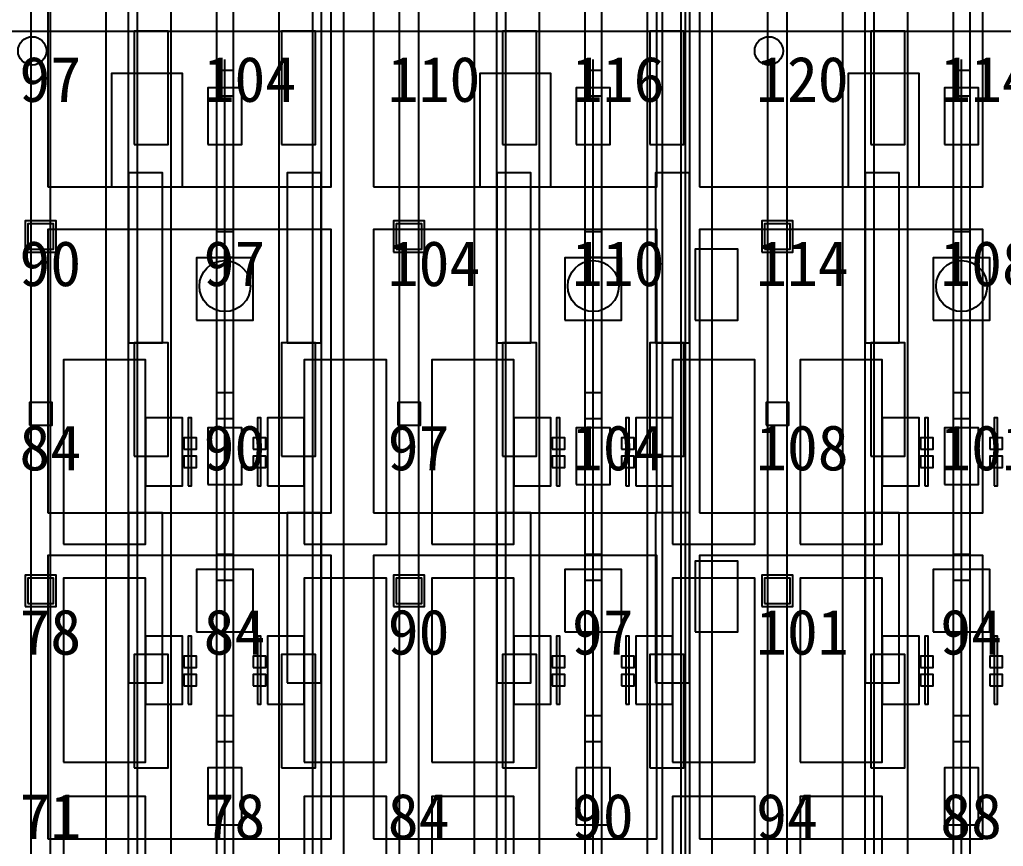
# Model space of a CAD drawing. Header units: metres. Extents: x -1640 to 1560, y -268 to 2338.
# Drawn here: x -233.49 to -198.78, y 1353.24 to 1382.4 of the extents above; entities that cross this region are included whole.
import ezdxf

# ---------------------------------------------------------------- set-up
doc = ezdxf.new("R2010")
doc.units = ezdxf.units.M
for name, color, linetype in [('1F_CHL', 4, 'Continuous'), ('1F_PUMP', 2, 'Continuous'), ('1F_SCR', 3, 'Continuous'), ('1F_STRUCT_COLUMN', 8, 'Continuous'), ('2F_CSF_LATERAL_RACK_CONCEPT', 9, 'Continuous'), ('2F_RFG', 5, 'Continuous'), ('2F_STRUCT_COLUMN', 8, 'Continuous'), ('2F_VMB', 6, 'Continuous'), ('3F_CLEANROOM_OVERHEAD_PIPE_DUCT_CONCEPT', 9, 'Continuous'), ('3F_CVD', 3, 'Continuous'), ('3F_EHS_EGRESS_DIST_M', 2, 'Continuous'), ('3F_EHS_EXTINGUISHER_HYDRANT_CABINET_CONCEPT', 1, 'Continuous'), ('3F_EHS_GAS_DETECTOR', 6, 'Continuous'), ('3F_FOUP', 5, 'Continuous'), ('3F_OHT', 9, 'Continuous'), ('3F_OHTV', 1, 'Continuous'), ('3F_STK', 3, 'Continuous'), ('3F_STRUCT_COLUMN', 8, 'Continuous'), ('3F_TBAR', 6, 'Continuous'), ('4F_FFU', 1, 'Continuous'), ('4F_STRUCT_PLENUM_TRUSS_CONCEPT', 9, 'Continuous'), ('5F_CHL', 4, 'Continuous'), ('5F_PUMP', 2, 'Continuous'), ('5F_SCR', 3, 'Continuous'), ('5F_STRUCT_COLUMN', 8, 'Continuous'), ('6F_CSF_LATERAL_RACK_CONCEPT', 9, 'Continuous'), ('6F_RFG', 5, 'Continuous'), ('6F_STRUCT_COLUMN', 8, 'Continuous'), ('6F_VMB', 6, 'Continuous'), ('7F_CLEANROOM_OVERHEAD_PIPE_DUCT_CONCEPT', 9, 'Continuous'), ('7F_CVD', 3, 'Continuous'), ('7F_EHS_EGRESS_DIST_M', 2, 'Continuous'), ('7F_EHS_EXTINGUISHER_HYDRANT_CABINET_CONCEPT', 1, 'Continuous'), ('7F_EHS_GAS_DETECTOR', 6, 'Continuous'), ('7F_FOUP', 5, 'Continuous'), ('7F_OHT', 9, 'Continuous'), ('7F_OHTV', 1, 'Continuous'), ('7F_STK', 3, 'Continuous'), ('7F_STRUCT_COLUMN', 8, 'Continuous'), ('7F_TBAR', 6, 'Continuous'), ('8F_FFU', 1, 'Continuous'), ('8F_STRUCT_PLENUM_TRUSS_CONCEPT', 9, 'Continuous'), ('EHS_TREATED_EXHAUST', 30, 'Continuous'), ('UTIL_PCW.R_CONCEPT', 1, 'Continuous'), ('UTIL_PCW.S_CONCEPT', 6, 'Continuous')]:
    doc.layers.add(name, color=color, linetype=linetype)

msp = doc.modelspace()

# ---------------------------------------------------------------- linework, layer by layer
at = {"layer": '1F_CHL'}
for points in [[(-209.65, 1371.8), (-208.15, 1371.8), (-208.15, 1374.3), (-209.65, 1374.3)], [(-209.65, 1360.8), (-208.15, 1360.8), (-208.15, 1363.3), (-209.65, 1363.3)]]:
    msp.add_lwpolyline(points, close=True, dxfattribs=at)
at = {"layer": '1F_PUMP'}
for points in [[(-229.45, 1378), (-228.25, 1378), (-228.25, 1382), (-229.45, 1382)], [(-224.25, 1378), (-223.05, 1378), (-223.05, 1382), (-224.25, 1382)], [(-216.45, 1378), (-215.25, 1378), (-215.25, 1382), (-216.45, 1382)], [(-211.25, 1378), (-210.05, 1378), (-210.05, 1382), (-211.25, 1382)], [(-203.45, 1378), (-202.25, 1378), (-202.25, 1382), (-203.45, 1382)], [(-229.45, 1367), (-228.25, 1367), (-228.25, 1371), (-229.45, 1371)], [(-224.25, 1367), (-223.05, 1367), (-223.05, 1371), (-224.25, 1371)], [(-216.45, 1367), (-215.25, 1367), (-215.25, 1371), (-216.45, 1371)], [(-211.25, 1367), (-210.05, 1367), (-210.05, 1371), (-211.25, 1371)], [(-203.45, 1367), (-202.25, 1367), (-202.25, 1371), (-203.45, 1371)], [(-229.45, 1356), (-228.25, 1356), (-228.25, 1360), (-229.45, 1360)], [(-224.25, 1356), (-223.05, 1356), (-223.05, 1360), (-224.25, 1360)], [(-216.45, 1356), (-215.25, 1356), (-215.25, 1360), (-216.45, 1360)], [(-211.25, 1356), (-210.05, 1356), (-210.05, 1360), (-211.25, 1360)], [(-203.45, 1356), (-202.25, 1356), (-202.25, 1360), (-203.45, 1360)]]:
    msp.add_lwpolyline(points, close=True, dxfattribs=at)
at = {"layer": '1F_SCR'}
for points in [[(-227.25, 1371.8), (-225.25, 1371.8), (-225.25, 1374), (-227.25, 1374)], [(-214.25, 1371.8), (-212.25, 1371.8), (-212.25, 1374), (-214.25, 1374)], [(-201.25, 1371.8), (-199.25, 1371.8), (-199.25, 1374), (-201.25, 1374)], [(-227.25, 1360.8), (-225.25, 1360.8), (-225.25, 1363), (-227.25, 1363)], [(-214.25, 1360.8), (-212.25, 1360.8), (-212.25, 1363), (-214.25, 1363)], [(-201.25, 1360.8), (-199.25, 1360.8), (-199.25, 1363), (-201.25, 1363)]]:
    msp.add_lwpolyline(points, close=True, dxfattribs=at)
at = {"layer": '1F_STRUCT_COLUMN'}
for points in [[(-233.3, 1374.2), (-232.2, 1374.2), (-232.2, 1375.3), (-233.3, 1375.3)], [(-220.3, 1374.2), (-219.2, 1374.2), (-219.2, 1375.3), (-220.3, 1375.3)], [(-207.3, 1374.2), (-206.2, 1374.2), (-206.2, 1375.3), (-207.3, 1375.3)], [(-233.3, 1361.7), (-232.2, 1361.7), (-232.2, 1362.8), (-233.3, 1362.8)], [(-220.3, 1361.7), (-219.2, 1361.7), (-219.2, 1362.8), (-220.3, 1362.8)], [(-207.3, 1361.7), (-206.2, 1361.7), (-206.2, 1362.8), (-207.3, 1362.8)]]:
    msp.add_lwpolyline(points, close=True, dxfattribs=at)
at = {"layer": '2F_CSF_LATERAL_RACK_CONCEPT'}
for points in [[(-230.45, 1310), (-229.65, 1310), (-229.65, 1460), (-230.45, 1460)], [(-222.85, 1310), (-222.05, 1310), (-222.05, 1460), (-222.85, 1460)], [(-217.45, 1310), (-216.65, 1310), (-216.65, 1460), (-217.45, 1460)], [(-209.85, 1310), (-209.05, 1310), (-209.05, 1460), (-209.85, 1460)], [(-204.45, 1310), (-203.65, 1310), (-203.65, 1460), (-204.45, 1460)]]:
    msp.add_lwpolyline(points, close=True, dxfattribs=at)
at = {"layer": '2F_RFG'}
for points in [[(-229.65, 1371), (-228.45, 1371), (-228.45, 1377), (-229.65, 1377)], [(-224.05, 1371), (-222.85, 1371), (-222.85, 1377), (-224.05, 1377)], [(-216.65, 1371), (-215.45, 1371), (-215.45, 1377), (-216.65, 1377)], [(-211.05, 1371), (-209.85, 1371), (-209.85, 1377), (-211.05, 1377)], [(-203.65, 1371), (-202.45, 1371), (-202.45, 1377), (-203.65, 1377)], [(-229.65, 1359), (-228.45, 1359), (-228.45, 1365), (-229.65, 1365)], [(-224.05, 1359), (-222.85, 1359), (-222.85, 1365), (-224.05, 1365)], [(-216.65, 1359), (-215.45, 1359), (-215.45, 1365), (-216.65, 1365)], [(-211.05, 1359), (-209.85, 1359), (-209.85, 1365), (-211.05, 1365)], [(-203.65, 1359), (-202.45, 1359), (-202.45, 1365), (-203.65, 1365)]]:
    msp.add_lwpolyline(points, close=True, dxfattribs=at)
at = {"layer": '2F_STRUCT_COLUMN'}
for points in [[(-233.2, 1374.3), (-232.3, 1374.3), (-232.3, 1375.2), (-233.2, 1375.2)], [(-220.2, 1374.3), (-219.3, 1374.3), (-219.3, 1375.2), (-220.2, 1375.2)], [(-207.2, 1374.3), (-206.3, 1374.3), (-206.3, 1375.2), (-207.2, 1375.2)], [(-233.2, 1361.8), (-232.3, 1361.8), (-232.3, 1362.7), (-233.2, 1362.7)], [(-220.2, 1361.8), (-219.3, 1361.8), (-219.3, 1362.7), (-220.2, 1362.7)], [(-207.2, 1361.8), (-206.3, 1361.8), (-206.3, 1362.7), (-207.2, 1362.7)]]:
    msp.add_lwpolyline(points, close=True, dxfattribs=at)
at = {"layer": '2F_VMB'}
for points in [[(-226.85, 1378), (-225.65, 1378), (-225.65, 1380), (-226.85, 1380)], [(-213.85, 1378), (-212.65, 1378), (-212.65, 1380), (-213.85, 1380)], [(-200.85, 1378), (-199.65, 1378), (-199.65, 1380), (-200.85, 1380)], [(-226.85, 1366), (-225.65, 1366), (-225.65, 1368), (-226.85, 1368)], [(-213.85, 1366), (-212.65, 1366), (-212.65, 1368), (-213.85, 1368)], [(-200.85, 1366), (-199.65, 1366), (-199.65, 1368), (-200.85, 1368)], [(-226.85, 1354), (-225.65, 1354), (-225.65, 1356), (-226.85, 1356)], [(-213.85, 1354), (-212.65, 1354), (-212.65, 1356), (-213.85, 1356)], [(-200.85, 1354), (-199.65, 1354), (-199.65, 1356), (-200.85, 1356)]]:
    msp.add_lwpolyline(points, close=True, dxfattribs=at)
at = {"layer": '3F_CLEANROOM_OVERHEAD_PIPE_DUCT_CONCEPT'}
for points in [[(-229.35, 1309), (-228.15, 1309), (-228.15, 1461), (-229.35, 1461)], [(-224.35, 1309), (-223.15, 1309), (-223.15, 1461), (-224.35, 1461)], [(-216.35, 1309), (-215.15, 1309), (-215.15, 1461), (-216.35, 1461)], [(-211.35, 1309), (-210.15, 1309), (-210.15, 1461), (-211.35, 1461)], [(-203.35, 1309), (-202.15, 1309), (-202.15, 1461), (-203.35, 1461)]]:
    msp.add_lwpolyline(points, close=True, dxfattribs=at)
at = {"layer": '3F_CVD'}
for points in [[(-231.95, 1363.9), (-229.05, 1363.9), (-229.05, 1370.4), (-231.95, 1370.4)], [(-223.45, 1363.9), (-220.55, 1363.9), (-220.55, 1370.4), (-223.45, 1370.4)], [(-218.95, 1363.9), (-216.05, 1363.9), (-216.05, 1370.4), (-218.95, 1370.4)], [(-210.45, 1363.9), (-207.55, 1363.9), (-207.55, 1370.4), (-210.45, 1370.4)], [(-205.95, 1363.9), (-203.05, 1363.9), (-203.05, 1370.4), (-205.95, 1370.4)], [(-229.05, 1365.95), (-227.75, 1365.95), (-227.75, 1368.35), (-229.05, 1368.35)], [(-224.75, 1365.95), (-223.45, 1365.95), (-223.45, 1368.35), (-224.75, 1368.35)], [(-216.05, 1365.95), (-214.75, 1365.95), (-214.75, 1368.35), (-216.05, 1368.35)], [(-211.75, 1365.95), (-210.45, 1365.95), (-210.45, 1368.35), (-211.75, 1368.35)], [(-203.05, 1365.95), (-201.75, 1365.95), (-201.75, 1368.35), (-203.05, 1368.35)], [(-231.95, 1356.2), (-229.05, 1356.2), (-229.05, 1362.7), (-231.95, 1362.7)], [(-223.45, 1356.2), (-220.55, 1356.2), (-220.55, 1362.7), (-223.45, 1362.7)], [(-218.95, 1356.2), (-216.05, 1356.2), (-216.05, 1362.7), (-218.95, 1362.7)], [(-210.45, 1356.2), (-207.55, 1356.2), (-207.55, 1362.7), (-210.45, 1362.7)], [(-205.95, 1356.2), (-203.05, 1356.2), (-203.05, 1362.7), (-205.95, 1362.7)], [(-229.05, 1358.25), (-227.75, 1358.25), (-227.75, 1360.65), (-229.05, 1360.65)], [(-224.75, 1358.25), (-223.45, 1358.25), (-223.45, 1360.65), (-224.75, 1360.65)], [(-216.05, 1358.25), (-214.75, 1358.25), (-214.75, 1360.65), (-216.05, 1360.65)], [(-211.75, 1358.25), (-210.45, 1358.25), (-210.45, 1360.65), (-211.75, 1360.65)], [(-203.05, 1358.25), (-201.75, 1358.25), (-201.75, 1360.65), (-203.05, 1360.65)], [(-231.95, 1348.5), (-229.05, 1348.5), (-229.05, 1355), (-231.95, 1355)], [(-223.45, 1348.5), (-220.55, 1348.5), (-220.55, 1355), (-223.45, 1355)], [(-218.95, 1348.5), (-216.05, 1348.5), (-216.05, 1355), (-218.95, 1355)], [(-210.45, 1348.5), (-207.55, 1348.5), (-207.55, 1355), (-210.45, 1355)], [(-205.95, 1348.5), (-203.05, 1348.5), (-203.05, 1355), (-205.95, 1355)]]:
    msp.add_lwpolyline(points, close=True, dxfattribs=at)
at = {"layer": '3F_EHS_EXTINGUISHER_HYDRANT_CABINET_CONCEPT'}
for centre in [(-233.05, 1381.3), (-207.05, 1381.3)]:
    msp.add_circle(centre, 0.5, dxfattribs=at)
at = {"layer": '3F_EHS_GAS_DETECTOR'}
for centre in [(-226.25, 1373), (-213.25, 1373), (-200.25, 1373)]:
    msp.add_circle(centre, 0.9, dxfattribs=at)
at = {"layer": '3F_FOUP'}
for points in [[(-227.7, 1367.25), (-227.25, 1367.25), (-227.25, 1367.65), (-227.7, 1367.65)], [(-225.25, 1367.25), (-224.8, 1367.25), (-224.8, 1367.65), (-225.25, 1367.65)], [(-214.7, 1367.25), (-214.25, 1367.25), (-214.25, 1367.65), (-214.7, 1367.65)], [(-212.25, 1367.25), (-211.8, 1367.25), (-211.8, 1367.65), (-212.25, 1367.65)], [(-201.7, 1367.25), (-201.25, 1367.25), (-201.25, 1367.65), (-201.7, 1367.65)], [(-199.25, 1367.25), (-198.8, 1367.25), (-198.8, 1367.65), (-199.25, 1367.65)], [(-227.7, 1366.6), (-227.25, 1366.6), (-227.25, 1367), (-227.7, 1367)], [(-225.25, 1366.6), (-224.8, 1366.6), (-224.8, 1367), (-225.25, 1367)], [(-214.7, 1366.6), (-214.25, 1366.6), (-214.25, 1367), (-214.7, 1367)], [(-212.25, 1366.6), (-211.8, 1366.6), (-211.8, 1367), (-212.25, 1367)], [(-201.7, 1366.6), (-201.25, 1366.6), (-201.25, 1367), (-201.7, 1367)], [(-199.25, 1366.6), (-198.8, 1366.6), (-198.8, 1367), (-199.25, 1367)], [(-227.7, 1359.55), (-227.25, 1359.55), (-227.25, 1359.95), (-227.7, 1359.95)], [(-225.25, 1359.55), (-224.8, 1359.55), (-224.8, 1359.95), (-225.25, 1359.95)], [(-214.7, 1359.55), (-214.25, 1359.55), (-214.25, 1359.95), (-214.7, 1359.95)], [(-212.25, 1359.55), (-211.8, 1359.55), (-211.8, 1359.95), (-212.25, 1359.95)], [(-201.7, 1359.55), (-201.25, 1359.55), (-201.25, 1359.95), (-201.7, 1359.95)], [(-199.25, 1359.55), (-198.8, 1359.55), (-198.8, 1359.95), (-199.25, 1359.95)], [(-227.7, 1358.9), (-227.25, 1358.9), (-227.25, 1359.3), (-227.7, 1359.3)], [(-225.25, 1358.9), (-224.8, 1358.9), (-224.8, 1359.3), (-225.25, 1359.3)], [(-214.7, 1358.9), (-214.25, 1358.9), (-214.25, 1359.3), (-214.7, 1359.3)], [(-212.25, 1358.9), (-211.8, 1358.9), (-211.8, 1359.3), (-212.25, 1359.3)], [(-201.7, 1358.9), (-201.25, 1358.9), (-201.25, 1359.3), (-201.7, 1359.3)], [(-199.25, 1358.9), (-198.8, 1358.9), (-198.8, 1359.3), (-199.25, 1359.3)]]:
    msp.add_lwpolyline(points, close=True, dxfattribs=at)
at = {"layer": '3F_OHT'}
for p, q in [((-226.25, 1309), (-226.25, 1381)), ((-213.25, 1309), (-213.25, 1381)), ((-200.25, 1309), (-200.25, 1381))]:
    msp.add_line(p, q, dxfattribs=at)
at = {"layer": '3F_OHTV'}
for points in [[(-226.55, 1379.71), (-225.95, 1379.71), (-225.95, 1380.61), (-226.55, 1380.61)], [(-213.55, 1379.71), (-212.95, 1379.71), (-212.95, 1380.61), (-213.55, 1380.61)], [(-200.55, 1379.71), (-199.95, 1379.71), (-199.95, 1380.61), (-200.55, 1380.61)], [(-226.55, 1374.02), (-225.95, 1374.02), (-225.95, 1374.92), (-226.55, 1374.92)], [(-213.55, 1374.02), (-212.95, 1374.02), (-212.95, 1374.92), (-213.55, 1374.92)], [(-200.55, 1374.02), (-199.95, 1374.02), (-199.95, 1374.92), (-200.55, 1374.92)], [(-226.55, 1368.33), (-225.95, 1368.33), (-225.95, 1369.23), (-226.55, 1369.23)], [(-213.55, 1368.33), (-212.95, 1368.33), (-212.95, 1369.23), (-213.55, 1369.23)], [(-200.55, 1368.33), (-199.95, 1368.33), (-199.95, 1369.23), (-200.55, 1369.23)], [(-226.55, 1362.63), (-225.95, 1362.63), (-225.95, 1363.53), (-226.55, 1363.53)], [(-213.55, 1362.63), (-212.95, 1362.63), (-212.95, 1363.53), (-213.55, 1363.53)], [(-200.55, 1362.63), (-199.95, 1362.63), (-199.95, 1363.53), (-200.55, 1363.53)], [(-226.55, 1356.94), (-225.95, 1356.94), (-225.95, 1357.84), (-226.55, 1357.84)], [(-213.55, 1356.94), (-212.95, 1356.94), (-212.95, 1357.84), (-213.55, 1357.84)], [(-200.55, 1356.94), (-199.95, 1356.94), (-199.95, 1357.84), (-200.55, 1357.84)]]:
    msp.add_lwpolyline(points, close=True, dxfattribs=at)
at = {"layer": '3F_STK'}
for points in [[(-230.25, 1376.5), (-227.75, 1376.5), (-227.75, 1380.5), (-230.25, 1380.5)], [(-217.25, 1376.5), (-214.75, 1376.5), (-214.75, 1380.5), (-217.25, 1380.5)], [(-204.25, 1376.5), (-201.75, 1376.5), (-201.75, 1380.5), (-204.25, 1380.5)]]:
    msp.add_lwpolyline(points, close=True, dxfattribs=at)
at = {"layer": '3F_STRUCT_COLUMN'}
for points in [[(-233.15, 1368.1), (-232.35, 1368.1), (-232.35, 1368.9), (-233.15, 1368.9)], [(-220.15, 1368.1), (-219.35, 1368.1), (-219.35, 1368.9), (-220.15, 1368.9)], [(-207.15, 1368.1), (-206.35, 1368.1), (-206.35, 1368.9), (-207.15, 1368.9)]]:
    msp.add_lwpolyline(points, close=True, dxfattribs=at)
at = {"layer": '3F_TBAR'}
for points in [[(-227.55, 1365.95), (-227.43, 1365.95), (-227.43, 1368.35), (-227.55, 1368.35)], [(-225.1, 1365.95), (-224.98, 1365.95), (-224.98, 1368.35), (-225.1, 1368.35)], [(-214.55, 1365.95), (-214.43, 1365.95), (-214.43, 1368.35), (-214.55, 1368.35)], [(-212.1, 1365.95), (-211.98, 1365.95), (-211.98, 1368.35), (-212.1, 1368.35)], [(-201.55, 1365.95), (-201.43, 1365.95), (-201.43, 1368.35), (-201.55, 1368.35)], [(-199.1, 1365.95), (-198.98, 1365.95), (-198.98, 1368.35), (-199.1, 1368.35)], [(-227.55, 1358.25), (-227.43, 1358.25), (-227.43, 1360.65), (-227.55, 1360.65)], [(-225.1, 1358.25), (-224.98, 1358.25), (-224.98, 1360.65), (-225.1, 1360.65)], [(-214.55, 1358.25), (-214.43, 1358.25), (-214.43, 1360.65), (-214.55, 1360.65)], [(-212.1, 1358.25), (-211.98, 1358.25), (-211.98, 1360.65), (-212.1, 1360.65)], [(-201.55, 1358.25), (-201.43, 1358.25), (-201.43, 1360.65), (-201.55, 1360.65)], [(-199.1, 1358.25), (-198.98, 1358.25), (-198.98, 1360.65), (-199.1, 1360.65)]]:
    msp.add_lwpolyline(points, close=True, dxfattribs=at)
at = {"layer": '4F_FFU'}
for points in [[(-232.5, 1376.5), (-222.5, 1376.5), (-222.5, 1386.5), (-232.5, 1386.5)], [(-221, 1376.5), (-211, 1376.5), (-211, 1386.5), (-221, 1386.5)], [(-209.5, 1376.5), (-199.5, 1376.5), (-199.5, 1386.5), (-209.5, 1386.5)], [(-232.5, 1365), (-222.5, 1365), (-222.5, 1375), (-232.5, 1375)], [(-221, 1365), (-211, 1365), (-211, 1375), (-221, 1375)], [(-209.5, 1365), (-199.5, 1365), (-199.5, 1375), (-209.5, 1375)], [(-232.5, 1353.5), (-222.5, 1353.5), (-222.5, 1363.5), (-232.5, 1363.5)], [(-221, 1353.5), (-211, 1353.5), (-211, 1363.5), (-221, 1363.5)], [(-209.5, 1353.5), (-199.5, 1353.5), (-199.5, 1363.5), (-209.5, 1363.5)]]:
    msp.add_lwpolyline(points, close=True, dxfattribs=at)
at = {"layer": '4F_STRUCT_PLENUM_TRUSS_CONCEPT'}
for points in [[(-233.1, 1306), (-232.4, 1306), (-232.4, 1464), (-233.1, 1464)], [(-220.1, 1306), (-219.4, 1306), (-219.4, 1464), (-220.1, 1464)], [(-207.1, 1306), (-206.4, 1306), (-206.4, 1464), (-207.1, 1464)]]:
    msp.add_lwpolyline(points, close=True, dxfattribs=at)
at = {"layer": '5F_CHL'}
for points in [[(-209.65, 1371.8), (-208.15, 1371.8), (-208.15, 1374.3), (-209.65, 1374.3)], [(-209.65, 1360.8), (-208.15, 1360.8), (-208.15, 1363.3), (-209.65, 1363.3)]]:
    msp.add_lwpolyline(points, close=True, dxfattribs=at)
at = {"layer": '5F_PUMP'}
for points in [[(-229.45, 1378), (-228.25, 1378), (-228.25, 1382), (-229.45, 1382)], [(-224.25, 1378), (-223.05, 1378), (-223.05, 1382), (-224.25, 1382)], [(-216.45, 1378), (-215.25, 1378), (-215.25, 1382), (-216.45, 1382)], [(-211.25, 1378), (-210.05, 1378), (-210.05, 1382), (-211.25, 1382)], [(-203.45, 1378), (-202.25, 1378), (-202.25, 1382), (-203.45, 1382)], [(-229.45, 1367), (-228.25, 1367), (-228.25, 1371), (-229.45, 1371)], [(-224.25, 1367), (-223.05, 1367), (-223.05, 1371), (-224.25, 1371)], [(-216.45, 1367), (-215.25, 1367), (-215.25, 1371), (-216.45, 1371)], [(-211.25, 1367), (-210.05, 1367), (-210.05, 1371), (-211.25, 1371)], [(-203.45, 1367), (-202.25, 1367), (-202.25, 1371), (-203.45, 1371)], [(-229.45, 1356), (-228.25, 1356), (-228.25, 1360), (-229.45, 1360)], [(-224.25, 1356), (-223.05, 1356), (-223.05, 1360), (-224.25, 1360)], [(-216.45, 1356), (-215.25, 1356), (-215.25, 1360), (-216.45, 1360)], [(-211.25, 1356), (-210.05, 1356), (-210.05, 1360), (-211.25, 1360)], [(-203.45, 1356), (-202.25, 1356), (-202.25, 1360), (-203.45, 1360)]]:
    msp.add_lwpolyline(points, close=True, dxfattribs=at)
at = {"layer": '5F_SCR'}
for points in [[(-227.25, 1371.8), (-225.25, 1371.8), (-225.25, 1374), (-227.25, 1374)], [(-214.25, 1371.8), (-212.25, 1371.8), (-212.25, 1374), (-214.25, 1374)], [(-201.25, 1371.8), (-199.25, 1371.8), (-199.25, 1374), (-201.25, 1374)], [(-227.25, 1360.8), (-225.25, 1360.8), (-225.25, 1363), (-227.25, 1363)], [(-214.25, 1360.8), (-212.25, 1360.8), (-212.25, 1363), (-214.25, 1363)], [(-201.25, 1360.8), (-199.25, 1360.8), (-199.25, 1363), (-201.25, 1363)]]:
    msp.add_lwpolyline(points, close=True, dxfattribs=at)
at = {"layer": '5F_STRUCT_COLUMN'}
for points in [[(-233.3, 1374.2), (-232.2, 1374.2), (-232.2, 1375.3), (-233.3, 1375.3)], [(-220.3, 1374.2), (-219.2, 1374.2), (-219.2, 1375.3), (-220.3, 1375.3)], [(-207.3, 1374.2), (-206.2, 1374.2), (-206.2, 1375.3), (-207.3, 1375.3)], [(-233.3, 1361.7), (-232.2, 1361.7), (-232.2, 1362.8), (-233.3, 1362.8)], [(-220.3, 1361.7), (-219.2, 1361.7), (-219.2, 1362.8), (-220.3, 1362.8)], [(-207.3, 1361.7), (-206.2, 1361.7), (-206.2, 1362.8), (-207.3, 1362.8)]]:
    msp.add_lwpolyline(points, close=True, dxfattribs=at)
at = {"layer": '6F_CSF_LATERAL_RACK_CONCEPT'}
for points in [[(-230.45, 1310), (-229.65, 1310), (-229.65, 1460), (-230.45, 1460)], [(-222.85, 1310), (-222.05, 1310), (-222.05, 1460), (-222.85, 1460)], [(-217.45, 1310), (-216.65, 1310), (-216.65, 1460), (-217.45, 1460)], [(-209.85, 1310), (-209.05, 1310), (-209.05, 1460), (-209.85, 1460)], [(-204.45, 1310), (-203.65, 1310), (-203.65, 1460), (-204.45, 1460)]]:
    msp.add_lwpolyline(points, close=True, dxfattribs=at)
at = {"layer": '6F_RFG'}
for points in [[(-229.65, 1371), (-228.45, 1371), (-228.45, 1377), (-229.65, 1377)], [(-224.05, 1371), (-222.85, 1371), (-222.85, 1377), (-224.05, 1377)], [(-216.65, 1371), (-215.45, 1371), (-215.45, 1377), (-216.65, 1377)], [(-211.05, 1371), (-209.85, 1371), (-209.85, 1377), (-211.05, 1377)], [(-203.65, 1371), (-202.45, 1371), (-202.45, 1377), (-203.65, 1377)], [(-229.65, 1359), (-228.45, 1359), (-228.45, 1365), (-229.65, 1365)], [(-224.05, 1359), (-222.85, 1359), (-222.85, 1365), (-224.05, 1365)], [(-216.65, 1359), (-215.45, 1359), (-215.45, 1365), (-216.65, 1365)], [(-211.05, 1359), (-209.85, 1359), (-209.85, 1365), (-211.05, 1365)], [(-203.65, 1359), (-202.45, 1359), (-202.45, 1365), (-203.65, 1365)]]:
    msp.add_lwpolyline(points, close=True, dxfattribs=at)
at = {"layer": '6F_STRUCT_COLUMN'}
for points in [[(-233.2, 1374.3), (-232.3, 1374.3), (-232.3, 1375.2), (-233.2, 1375.2)], [(-220.2, 1374.3), (-219.3, 1374.3), (-219.3, 1375.2), (-220.2, 1375.2)], [(-207.2, 1374.3), (-206.3, 1374.3), (-206.3, 1375.2), (-207.2, 1375.2)], [(-233.2, 1361.8), (-232.3, 1361.8), (-232.3, 1362.7), (-233.2, 1362.7)], [(-220.2, 1361.8), (-219.3, 1361.8), (-219.3, 1362.7), (-220.2, 1362.7)], [(-207.2, 1361.8), (-206.3, 1361.8), (-206.3, 1362.7), (-207.2, 1362.7)]]:
    msp.add_lwpolyline(points, close=True, dxfattribs=at)
at = {"layer": '6F_VMB'}
for points in [[(-226.85, 1378), (-225.65, 1378), (-225.65, 1380), (-226.85, 1380)], [(-213.85, 1378), (-212.65, 1378), (-212.65, 1380), (-213.85, 1380)], [(-200.85, 1378), (-199.65, 1378), (-199.65, 1380), (-200.85, 1380)], [(-226.85, 1366), (-225.65, 1366), (-225.65, 1368), (-226.85, 1368)], [(-213.85, 1366), (-212.65, 1366), (-212.65, 1368), (-213.85, 1368)], [(-200.85, 1366), (-199.65, 1366), (-199.65, 1368), (-200.85, 1368)], [(-226.85, 1354), (-225.65, 1354), (-225.65, 1356), (-226.85, 1356)], [(-213.85, 1354), (-212.65, 1354), (-212.65, 1356), (-213.85, 1356)], [(-200.85, 1354), (-199.65, 1354), (-199.65, 1356), (-200.85, 1356)]]:
    msp.add_lwpolyline(points, close=True, dxfattribs=at)
at = {"layer": '7F_CLEANROOM_OVERHEAD_PIPE_DUCT_CONCEPT'}
for points in [[(-229.35, 1309), (-228.15, 1309), (-228.15, 1461), (-229.35, 1461)], [(-224.35, 1309), (-223.15, 1309), (-223.15, 1461), (-224.35, 1461)], [(-216.35, 1309), (-215.15, 1309), (-215.15, 1461), (-216.35, 1461)], [(-211.35, 1309), (-210.15, 1309), (-210.15, 1461), (-211.35, 1461)], [(-203.35, 1309), (-202.15, 1309), (-202.15, 1461), (-203.35, 1461)]]:
    msp.add_lwpolyline(points, close=True, dxfattribs=at)
at = {"layer": '7F_CVD'}
for points in [[(-231.95, 1363.9), (-229.05, 1363.9), (-229.05, 1370.4), (-231.95, 1370.4)], [(-223.45, 1363.9), (-220.55, 1363.9), (-220.55, 1370.4), (-223.45, 1370.4)], [(-218.95, 1363.9), (-216.05, 1363.9), (-216.05, 1370.4), (-218.95, 1370.4)], [(-210.45, 1363.9), (-207.55, 1363.9), (-207.55, 1370.4), (-210.45, 1370.4)], [(-205.95, 1363.9), (-203.05, 1363.9), (-203.05, 1370.4), (-205.95, 1370.4)], [(-229.05, 1365.95), (-227.75, 1365.95), (-227.75, 1368.35), (-229.05, 1368.35)], [(-224.75, 1365.95), (-223.45, 1365.95), (-223.45, 1368.35), (-224.75, 1368.35)], [(-216.05, 1365.95), (-214.75, 1365.95), (-214.75, 1368.35), (-216.05, 1368.35)], [(-211.75, 1365.95), (-210.45, 1365.95), (-210.45, 1368.35), (-211.75, 1368.35)], [(-203.05, 1365.95), (-201.75, 1365.95), (-201.75, 1368.35), (-203.05, 1368.35)], [(-231.95, 1356.2), (-229.05, 1356.2), (-229.05, 1362.7), (-231.95, 1362.7)], [(-223.45, 1356.2), (-220.55, 1356.2), (-220.55, 1362.7), (-223.45, 1362.7)], [(-218.95, 1356.2), (-216.05, 1356.2), (-216.05, 1362.7), (-218.95, 1362.7)], [(-210.45, 1356.2), (-207.55, 1356.2), (-207.55, 1362.7), (-210.45, 1362.7)], [(-205.95, 1356.2), (-203.05, 1356.2), (-203.05, 1362.7), (-205.95, 1362.7)], [(-229.05, 1358.25), (-227.75, 1358.25), (-227.75, 1360.65), (-229.05, 1360.65)], [(-224.75, 1358.25), (-223.45, 1358.25), (-223.45, 1360.65), (-224.75, 1360.65)], [(-216.05, 1358.25), (-214.75, 1358.25), (-214.75, 1360.65), (-216.05, 1360.65)], [(-211.75, 1358.25), (-210.45, 1358.25), (-210.45, 1360.65), (-211.75, 1360.65)], [(-203.05, 1358.25), (-201.75, 1358.25), (-201.75, 1360.65), (-203.05, 1360.65)], [(-231.95, 1348.5), (-229.05, 1348.5), (-229.05, 1355), (-231.95, 1355)], [(-223.45, 1348.5), (-220.55, 1348.5), (-220.55, 1355), (-223.45, 1355)], [(-218.95, 1348.5), (-216.05, 1348.5), (-216.05, 1355), (-218.95, 1355)], [(-210.45, 1348.5), (-207.55, 1348.5), (-207.55, 1355), (-210.45, 1355)], [(-205.95, 1348.5), (-203.05, 1348.5), (-203.05, 1355), (-205.95, 1355)]]:
    msp.add_lwpolyline(points, close=True, dxfattribs=at)
at = {"layer": '7F_EHS_EXTINGUISHER_HYDRANT_CABINET_CONCEPT'}
for centre in [(-233.05, 1381.3), (-207.05, 1381.3)]:
    msp.add_circle(centre, 0.5, dxfattribs=at)
at = {"layer": '7F_EHS_GAS_DETECTOR'}
for centre in [(-226.25, 1373), (-213.25, 1373), (-200.25, 1373)]:
    msp.add_circle(centre, 0.9, dxfattribs=at)
at = {"layer": '7F_FOUP'}
for points in [[(-227.7, 1367.25), (-227.25, 1367.25), (-227.25, 1367.65), (-227.7, 1367.65)], [(-225.25, 1367.25), (-224.8, 1367.25), (-224.8, 1367.65), (-225.25, 1367.65)], [(-214.7, 1367.25), (-214.25, 1367.25), (-214.25, 1367.65), (-214.7, 1367.65)], [(-212.25, 1367.25), (-211.8, 1367.25), (-211.8, 1367.65), (-212.25, 1367.65)], [(-201.7, 1367.25), (-201.25, 1367.25), (-201.25, 1367.65), (-201.7, 1367.65)], [(-199.25, 1367.25), (-198.8, 1367.25), (-198.8, 1367.65), (-199.25, 1367.65)], [(-227.7, 1366.6), (-227.25, 1366.6), (-227.25, 1367), (-227.7, 1367)], [(-225.25, 1366.6), (-224.8, 1366.6), (-224.8, 1367), (-225.25, 1367)], [(-214.7, 1366.6), (-214.25, 1366.6), (-214.25, 1367), (-214.7, 1367)], [(-212.25, 1366.6), (-211.8, 1366.6), (-211.8, 1367), (-212.25, 1367)], [(-201.7, 1366.6), (-201.25, 1366.6), (-201.25, 1367), (-201.7, 1367)], [(-199.25, 1366.6), (-198.8, 1366.6), (-198.8, 1367), (-199.25, 1367)], [(-227.7, 1359.55), (-227.25, 1359.55), (-227.25, 1359.95), (-227.7, 1359.95)], [(-225.25, 1359.55), (-224.8, 1359.55), (-224.8, 1359.95), (-225.25, 1359.95)], [(-214.7, 1359.55), (-214.25, 1359.55), (-214.25, 1359.95), (-214.7, 1359.95)], [(-212.25, 1359.55), (-211.8, 1359.55), (-211.8, 1359.95), (-212.25, 1359.95)], [(-201.7, 1359.55), (-201.25, 1359.55), (-201.25, 1359.95), (-201.7, 1359.95)], [(-199.25, 1359.55), (-198.8, 1359.55), (-198.8, 1359.95), (-199.25, 1359.95)], [(-227.7, 1358.9), (-227.25, 1358.9), (-227.25, 1359.3), (-227.7, 1359.3)], [(-225.25, 1358.9), (-224.8, 1358.9), (-224.8, 1359.3), (-225.25, 1359.3)], [(-214.7, 1358.9), (-214.25, 1358.9), (-214.25, 1359.3), (-214.7, 1359.3)], [(-212.25, 1358.9), (-211.8, 1358.9), (-211.8, 1359.3), (-212.25, 1359.3)], [(-201.7, 1358.9), (-201.25, 1358.9), (-201.25, 1359.3), (-201.7, 1359.3)], [(-199.25, 1358.9), (-198.8, 1358.9), (-198.8, 1359.3), (-199.25, 1359.3)]]:
    msp.add_lwpolyline(points, close=True, dxfattribs=at)
at = {"layer": '7F_OHT'}
for p, q in [((-226.25, 1309), (-226.25, 1381)), ((-213.25, 1309), (-213.25, 1381)), ((-200.25, 1309), (-200.25, 1381))]:
    msp.add_line(p, q, dxfattribs=at)
at = {"layer": '7F_OHTV'}
for points in [[(-226.55, 1379.71), (-225.95, 1379.71), (-225.95, 1380.61), (-226.55, 1380.61)], [(-213.55, 1379.71), (-212.95, 1379.71), (-212.95, 1380.61), (-213.55, 1380.61)], [(-200.55, 1379.71), (-199.95, 1379.71), (-199.95, 1380.61), (-200.55, 1380.61)], [(-226.55, 1374.02), (-225.95, 1374.02), (-225.95, 1374.92), (-226.55, 1374.92)], [(-213.55, 1374.02), (-212.95, 1374.02), (-212.95, 1374.92), (-213.55, 1374.92)], [(-200.55, 1374.02), (-199.95, 1374.02), (-199.95, 1374.92), (-200.55, 1374.92)], [(-226.55, 1368.33), (-225.95, 1368.33), (-225.95, 1369.23), (-226.55, 1369.23)], [(-213.55, 1368.33), (-212.95, 1368.33), (-212.95, 1369.23), (-213.55, 1369.23)], [(-200.55, 1368.33), (-199.95, 1368.33), (-199.95, 1369.23), (-200.55, 1369.23)], [(-226.55, 1362.63), (-225.95, 1362.63), (-225.95, 1363.53), (-226.55, 1363.53)], [(-213.55, 1362.63), (-212.95, 1362.63), (-212.95, 1363.53), (-213.55, 1363.53)], [(-200.55, 1362.63), (-199.95, 1362.63), (-199.95, 1363.53), (-200.55, 1363.53)], [(-226.55, 1356.94), (-225.95, 1356.94), (-225.95, 1357.84), (-226.55, 1357.84)], [(-213.55, 1356.94), (-212.95, 1356.94), (-212.95, 1357.84), (-213.55, 1357.84)], [(-200.55, 1356.94), (-199.95, 1356.94), (-199.95, 1357.84), (-200.55, 1357.84)]]:
    msp.add_lwpolyline(points, close=True, dxfattribs=at)
at = {"layer": '7F_STK'}
for points in [[(-230.25, 1376.5), (-227.75, 1376.5), (-227.75, 1380.5), (-230.25, 1380.5)], [(-217.25, 1376.5), (-214.75, 1376.5), (-214.75, 1380.5), (-217.25, 1380.5)], [(-204.25, 1376.5), (-201.75, 1376.5), (-201.75, 1380.5), (-204.25, 1380.5)]]:
    msp.add_lwpolyline(points, close=True, dxfattribs=at)
at = {"layer": '7F_STRUCT_COLUMN'}
for points in [[(-233.15, 1368.1), (-232.35, 1368.1), (-232.35, 1368.9), (-233.15, 1368.9)], [(-220.15, 1368.1), (-219.35, 1368.1), (-219.35, 1368.9), (-220.15, 1368.9)], [(-207.15, 1368.1), (-206.35, 1368.1), (-206.35, 1368.9), (-207.15, 1368.9)]]:
    msp.add_lwpolyline(points, close=True, dxfattribs=at)
at = {"layer": '7F_TBAR'}
for points in [[(-227.55, 1365.95), (-227.43, 1365.95), (-227.43, 1368.35), (-227.55, 1368.35)], [(-225.1, 1365.95), (-224.98, 1365.95), (-224.98, 1368.35), (-225.1, 1368.35)], [(-214.55, 1365.95), (-214.43, 1365.95), (-214.43, 1368.35), (-214.55, 1368.35)], [(-212.1, 1365.95), (-211.98, 1365.95), (-211.98, 1368.35), (-212.1, 1368.35)], [(-201.55, 1365.95), (-201.43, 1365.95), (-201.43, 1368.35), (-201.55, 1368.35)], [(-199.1, 1365.95), (-198.98, 1365.95), (-198.98, 1368.35), (-199.1, 1368.35)], [(-227.55, 1358.25), (-227.43, 1358.25), (-227.43, 1360.65), (-227.55, 1360.65)], [(-225.1, 1358.25), (-224.98, 1358.25), (-224.98, 1360.65), (-225.1, 1360.65)], [(-214.55, 1358.25), (-214.43, 1358.25), (-214.43, 1360.65), (-214.55, 1360.65)], [(-212.1, 1358.25), (-211.98, 1358.25), (-211.98, 1360.65), (-212.1, 1360.65)], [(-201.55, 1358.25), (-201.43, 1358.25), (-201.43, 1360.65), (-201.55, 1360.65)], [(-199.1, 1358.25), (-198.98, 1358.25), (-198.98, 1360.65), (-199.1, 1360.65)]]:
    msp.add_lwpolyline(points, close=True, dxfattribs=at)
at = {"layer": '8F_FFU'}
for points in [[(-232.5, 1376.5), (-222.5, 1376.5), (-222.5, 1386.5), (-232.5, 1386.5)], [(-221, 1376.5), (-211, 1376.5), (-211, 1386.5), (-221, 1386.5)], [(-209.5, 1376.5), (-199.5, 1376.5), (-199.5, 1386.5), (-209.5, 1386.5)], [(-232.5, 1365), (-222.5, 1365), (-222.5, 1375), (-232.5, 1375)], [(-221, 1365), (-211, 1365), (-211, 1375), (-221, 1375)], [(-209.5, 1365), (-199.5, 1365), (-199.5, 1375), (-209.5, 1375)], [(-232.5, 1353.5), (-222.5, 1353.5), (-222.5, 1363.5), (-232.5, 1363.5)], [(-221, 1353.5), (-211, 1353.5), (-211, 1363.5), (-221, 1363.5)], [(-209.5, 1353.5), (-199.5, 1353.5), (-199.5, 1363.5), (-209.5, 1363.5)]]:
    msp.add_lwpolyline(points, close=True, dxfattribs=at)
at = {"layer": '8F_STRUCT_PLENUM_TRUSS_CONCEPT'}
for points in [[(-233.1, 1306), (-232.4, 1306), (-232.4, 1464), (-233.1, 1464)], [(-220.1, 1306), (-219.4, 1306), (-219.4, 1464), (-220.1, 1464)], [(-207.1, 1306), (-206.4, 1306), (-206.4, 1464), (-207.1, 1464)]]:
    msp.add_lwpolyline(points, close=True, dxfattribs=at)
at = {"layer": 'EHS_TREATED_EXHAUST'}
for points in [[(-226.55, 1310), (-225.95, 1310), (-225.95, 1472), (-226.55, 1472)], [(-226.55, 1310), (-225.95, 1310), (-225.95, 1472), (-226.55, 1472)], [(-213.55, 1310), (-212.95, 1310), (-212.95, 1472), (-213.55, 1472)], [(-213.55, 1310), (-212.95, 1310), (-212.95, 1472), (-213.55, 1472)], [(-200.55, 1310), (-199.95, 1310), (-199.95, 1472), (-200.55, 1472)], [(-200.55, 1310), (-199.95, 1310), (-199.95, 1472), (-200.55, 1472)]]:
    msp.add_lwpolyline(points, close=True, dxfattribs=at)
at = {"layer": 'UTIL_PCW.R_CONCEPT'}
msp.add_line((-209.995, 1311.78), (-209.995, 1458.23), dxfattribs=at)
msp.add_line((-209.995, 1311.78), (-209.995, 1458.23), dxfattribs=at)
at = {"layer": 'UTIL_PCW.S_CONCEPT'}
for p, q in [((-210.805, 1311.78), (-210.805, 1458.23)), ((-210.805, 1311.78), (-210.805, 1458.23)), ((-276.4, 1382), (293.4, 1382)), ((-276.4, 1382), (293.4, 1382))]:
    msp.add_line(p, q, dxfattribs=at)

# ---------------------------------------------------------------- texts
at = {"layer": '3F_EHS_EGRESS_DIST_M'}
for s, p in [('97', (-233.5, 1379.5)), ('104', (-227, 1379.5)), ('110', (-220.5, 1379.5)), ('116', (-214, 1379.5)), ('120', (-207.5, 1379.5)), ('114', (-201, 1379.5)), ('90', (-233.5, 1373)), ('97', (-227, 1373)), ('104', (-220.5, 1373)), ('110', (-214, 1373)), ('114', (-207.5, 1373)), ('108', (-201, 1373)), ('84', (-233.5, 1366.5)), ('90', (-227, 1366.5)), ('97', (-220.5, 1366.5)), ('104', (-214, 1366.5)), ('108', (-207.5, 1366.5)), ('101', (-201, 1366.5)), ('78', (-233.5, 1360)), ('84', (-227, 1360)), ('90', (-220.5, 1360)), ('97', (-214, 1360)), ('101', (-207.5, 1360)), ('94', (-201, 1360)), ('71', (-233.5, 1353.5)), ('78', (-227, 1353.5)), ('84', (-220.5, 1353.5)), ('90', (-214, 1353.5)), ('94', (-207.5, 1353.5)), ('88', (-201, 1353.5))]:
    msp.add_text(s, height=1.6, dxfattribs=at).set_placement(p)
at = {"layer": '7F_EHS_EGRESS_DIST_M'}
for s, p in [('97', (-233.5, 1379.5)), ('104', (-227, 1379.5)), ('110', (-220.5, 1379.5)), ('116', (-214, 1379.5)), ('120', (-207.5, 1379.5)), ('114', (-201, 1379.5)), ('90', (-233.5, 1373)), ('97', (-227, 1373)), ('104', (-220.5, 1373)), ('110', (-214, 1373)), ('114', (-207.5, 1373)), ('108', (-201, 1373)), ('84', (-233.5, 1366.5)), ('90', (-227, 1366.5)), ('97', (-220.5, 1366.5)), ('104', (-214, 1366.5)), ('108', (-207.5, 1366.5)), ('101', (-201, 1366.5)), ('78', (-233.5, 1360)), ('84', (-227, 1360)), ('90', (-220.5, 1360)), ('97', (-214, 1360)), ('101', (-207.5, 1360)), ('94', (-201, 1360)), ('71', (-233.5, 1353.5)), ('78', (-227, 1353.5)), ('84', (-220.5, 1353.5)), ('90', (-214, 1353.5)), ('94', (-207.5, 1353.5)), ('88', (-201, 1353.5))]:
    msp.add_text(s, height=1.6, dxfattribs=at).set_placement(p)

doc.saveas('drawing.dxf')
